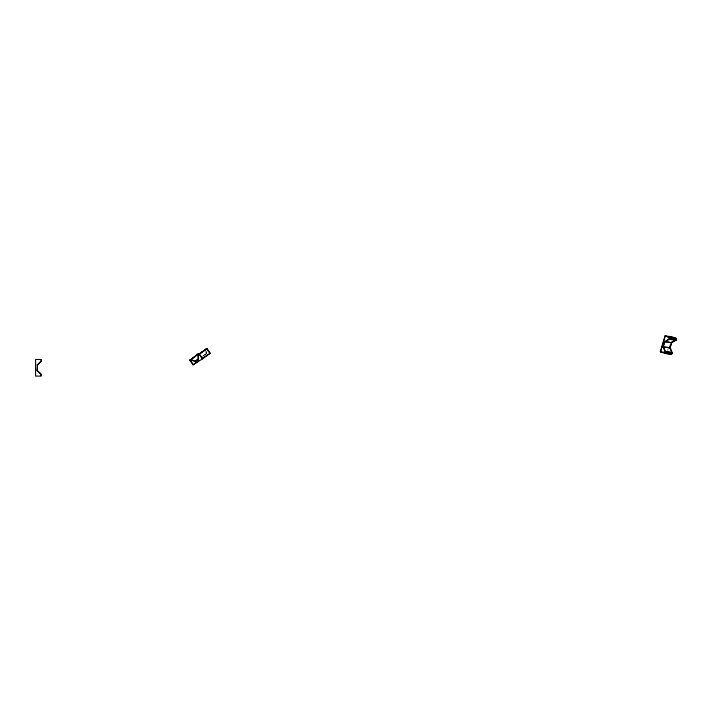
<?xml version="1.0" encoding="UTF-8"?>
<svg xmlns="http://www.w3.org/2000/svg" width="712" height="712" viewBox="0 0 712 712"><rect width="100%" height="100%" fill="white"/><g stroke="black" fill="none" stroke-linecap="round" stroke-linejoin="round"><path stroke-width="0.53" stroke-dasharray="3.56 2.67" d="M667.651 350.5L668.292 348.382M202.484 356.294L206.249 353.9L205.893 351.354M206.08 353.642L203.134 355.867L206.249 353.9L206.249 351.096M206.249 353.855L205.999 351.897"/><path stroke-width="1.07" d="M669.405 353.553L671.193 354.211L671.363 353.65L665.239 352.858L665.07 353.428L660.282 351.746L665.044 335.895L671.781 336.758M660.594 351.79L665.355 335.93L669.832 337.577L669.378 339.081M663.157 346.931L670.134 347.883L671.727 342.606L664.741 341.644L663.157 346.931L670.152 347.696L672.19 352.6L671.496 354.256L664.768 353.392L665.222 351.879L663.157 346.931L664.741 341.644L669.075 339.046L676.062 339.998L676.151 338.77M675.919 340.185L669.191 339.321L669.529 337.533L676.258 338.396L675.919 340.185L671.63 342.757L664.786 341.627M671.309 337.283L671.478 336.714L676.258 338.396M669.583 347.759L670.535 344.581M671.541 351.764L669.885 347.794L671.469 342.508L676.062 339.998M675.955 338.36L675.501 339.864L671.167 342.472M672.19 352.6C663.566 349.761 661.822 354.309 671.861 353.962L671.95 352.743M37.184 365.016L41.145 361.055L41.145 359.471L35.6 359.471L35.6 376.105L41.145 376.105L41.145 374.521L37.184 370.56L37.496 365.016L37.184 370.56M37.22 370.596L41.367 374.298L41.145 375.705M190.086 360.147L198.497 353.748L189.864 360.29L192.988 364.873L202.706 358.715L199.591 354.131L198.087 354.852L198.337 359.587M206.925 348.8L198.159 354.692L198.337 359.631L195.221 361.598L190.763 359.729L198.675 353.739L197.42 354.825M198.087 354.852L206.747 348.551M198.337 354.95L206.08 348.969M199.226 354.389L202.35 358.973L210.263 353.241L207.148 348.666L198.159 354.692M195.578 361.34L195.043 361.34L198.559 358.795M195.168 361.58L198.692 358.768M192.988 364.873L199.075 360.495M198.497 353.748L198.007 354.425M205.893 349.485L207.148 348.666M189.917 359.889L190.763 359.729M189.864 360.29L191.119 359.471M195.043 361.34L198.337 359.631M201.478 358.812L210.263 353.241M664.901 341.893L669.191 339.321M41.145 359.863L41.367 361.269L37.22 364.971M676.4 338.868L669.413 337.915L669.075 339.046M669.663 338.138L675.786 338.921L672.199 337.613M665.222 351.879L672.208 352.832M660.282 351.746L663.655 352.182M665.044 335.895L669.529 337.533M669.707 353.597L671.496 354.256M190.763 359.471L195.168 361.313M206.783 348.925L209.906 353.508M190.852 360.948L192.721 363.698M663.415 346.842L665.462 351.737"/></g></svg>
